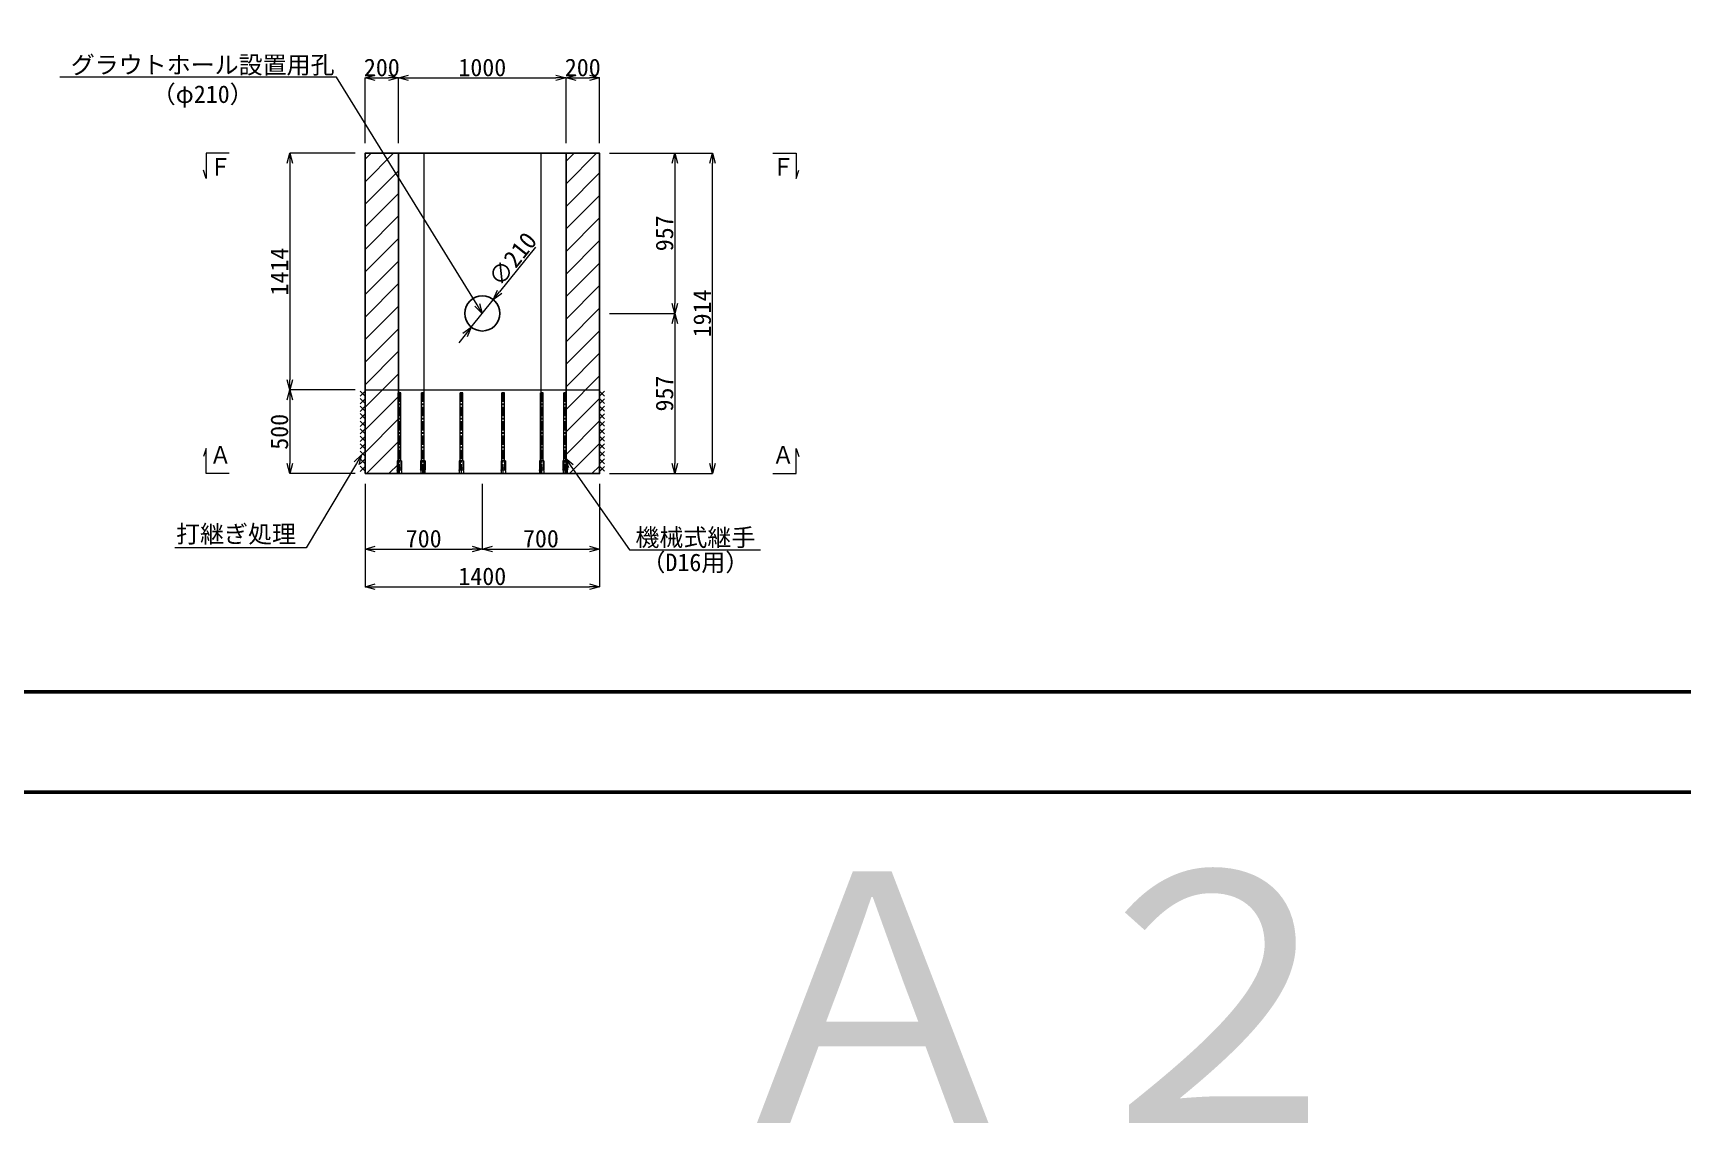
# Model space of a CAD drawing. Header units: millimetres. Extents: x 0 to 126150, y -2000 to 17820.
# Drawn here: x 31797 to 41645, y -1975 to 4535 of the extents above; entities that cross this region are included whole.
import ezdxf
from ezdxf import colors
from ezdxf.entities.mleader import LeaderData, LeaderLine
from ezdxf.enums import TextEntityAlignment as Align
from ezdxf.math import Vec2, Vec3

# ---------------------------------------------------------------- set-up
doc = ezdxf.new("R2010")
doc.units = ezdxf.units.MM
doc.header["$LTSCALE"] = 30
doc.linetypes.add('CENTER2', pattern=[28.575, 19.05, -3.175, 3.175, -3.175])
doc.linetypes.add('HIDDEN2', pattern=[4.7625, 3.175, -1.5875])
for name, color, linetype, lineweight in [('0その他', 7, 'Continuous', 13), ('0中心線', 7, 'CENTER2', 5), ('0寸法', 7, 'Continuous', 5), ('0文字', 41, 'Continuous', 5), ('1Pca-BOX', 3, 'Continuous', 25), ('1グラウトホール', 1, 'HIDDEN2', 25), ('1打継ぎ処理', 8, 'Continuous', 9), ('3機械式継手', 220, 'Continuous', 13), ('D-TTL', 2, 'Continuous', 50)]:
    doc.layers.add(name, color=color, linetype=linetype, lineweight=lineweight)
doc.layers.add('D-WORK作業ﾚｲﾔ', color=9, linetype='Continuous', lineweight=5, plot=False)
doc.styles.get("Standard").update_dxf_attribs({"font": 'MS Gothic.ttf'})
doc.styles.add('寸法文字', font='MS Gothic.ttf')
doc.dimstyles.new('1／30', dxfattribs={"dimscale": 30, "dimtxt": 3.5, "dimasz": 2, "dimexe": 0, "dimexo": 2, "dimgap": 0.3, "dimtad": 1, "dimdec": 0, "dimzin": 1, "dimdsep": 46, "dimtxsty": '寸法文字', "dimblk": 'OPEN30', "dimcen": 2.5, "dimclrd": 256, "dimclre": 256, "dimclrt": 256, "dimadec": 0, "dimazin": 0, "dimtfac": 1, "dimtdec": 0, "dimtmove": 0, "dimatfit": 3, "dimldrblk": 'OPEN30', "dimfxl": 1, "dimlwd": -1, "dimlwe": -1, "dimarcsym": 0})

# ---------------------------------------------------------------- blocks, each defined once
blk = doc.blocks.new('_Open30')
at = {"color": 0, "linetype": 'ByBlock', "lineweight": -2}
for p, q in [((-1, 0.27), (0, 0)), ((0, 0), (-1, -0.27)), ((0, 0), (-1, 0))]:
    blk.add_line(p, q, dxfattribs=at)
blk = doc.blocks.new('*D234')
at = {"layer": '0寸法', "transparency": 16777216}
for p, q in [((35240.1, 3817.3), (35855.1, 3817.3)), ((35855.1, 1963.3), (35855.1, 3757.3)), ((35240.1, 1903.3), (35855.1, 1903.3))]:
    blk.add_line(p, q, dxfattribs=at)
at = {"layer": 'Defpoints', "color": 0, "transparency": 16777216}
for p in [(35180.1, 3817.3), (35855.1, 3817.3), (35180.1, 1903.3)]:
    blk.add_point(p, dxfattribs=at)
at = {"layer": '0寸法', "transparency": 16777216, "xscale": 60, "yscale": 60, "zscale": 60}
for p, rotation in [((35855.1, 3817.3), 90), ((35855.1, 1903.3), 270)]:
    blk.add_blockref('_Open30', p, dxfattribs=dict(at, rotation=rotation))
at = {"layer": '0寸法', "transparency": 16777216, "insert": (35793.6, 2860.3), "char_height": 105, "attachment_point": 5, "rotation": 90, "style": '寸法文字'}
blk.add_mtext('1914', dxfattribs=at)
blk = doc.blocks.new('*D235')
at = {"layer": '0寸法', "transparency": 16777216}
for p, q in [((33780.1, 3877.3), (33780.1, 4267.3)), ((33840.1, 4267.3), (33920.1, 4267.3)), ((33980.1, 3877.3), (33980.1, 4267.3))]:
    blk.add_line(p, q, dxfattribs=at)
at = {"layer": 'Defpoints', "color": 0, "transparency": 16777216}
for p in [(33980.1, 4267.3), (33780.1, 3817.3), (33980.1, 3817.3)]:
    blk.add_point(p, dxfattribs=at)
at = {"layer": '0寸法', "transparency": 16777216, "xscale": 60, "yscale": 60, "zscale": 60, "rotation": 180}
blk.add_blockref('_Open30', (33780.1, 4267.3), dxfattribs=at)
at = {"layer": '0寸法', "transparency": 16777216, "xscale": 60, "yscale": 60, "zscale": 60}
blk.add_blockref('_Open30', (33980.1, 4267.3), dxfattribs=at)
at = {"layer": '0寸法', "transparency": 16777216, "insert": (33880.1, 4328.8), "char_height": 105, "attachment_point": 5, "style": '寸法文字'}
blk.add_mtext('200', dxfattribs=at)
blk = doc.blocks.new('*D236')
at = {"layer": '0寸法', "transparency": 16777216}
for p, q in [((33980.1, 3877.3), (33980.1, 4267.3)), ((34040.1, 4267.3), (34920.1, 4267.3)), ((34980.1, 3877.3), (34980.1, 4267.3))]:
    blk.add_line(p, q, dxfattribs=at)
at = {"layer": 'Defpoints', "color": 0, "transparency": 16777216}
for p in [(34980.1, 4267.3), (33980.1, 3817.3), (34980.1, 3817.3)]:
    blk.add_point(p, dxfattribs=at)
at = {"layer": '0寸法', "transparency": 16777216, "xscale": 60, "yscale": 60, "zscale": 60, "rotation": 180}
blk.add_blockref('_Open30', (33980.1, 4267.3), dxfattribs=at)
at = {"layer": '0寸法', "transparency": 16777216, "xscale": 60, "yscale": 60, "zscale": 60}
blk.add_blockref('_Open30', (34980.1, 4267.3), dxfattribs=at)
at = {"layer": '0寸法', "transparency": 16777216, "insert": (34480.1, 4328.8), "char_height": 105, "attachment_point": 5, "style": '寸法文字'}
blk.add_mtext('1000', dxfattribs=at)
blk = doc.blocks.new('*D237')
at = {"layer": '0寸法', "transparency": 16777216}
for p, q in [((34980.1, 3877.3), (34980.1, 4267.3)), ((35040.1, 4267.3), (35120.1, 4267.3)), ((35180.1, 3877.3), (35180.1, 4267.3))]:
    blk.add_line(p, q, dxfattribs=at)
at = {"layer": 'Defpoints', "color": 0, "transparency": 16777216}
for p in [(35180.1, 4267.3), (34980.1, 3817.3), (35180.1, 3817.3)]:
    blk.add_point(p, dxfattribs=at)
at = {"layer": '0寸法', "transparency": 16777216, "xscale": 60, "yscale": 60, "zscale": 60, "rotation": 180}
blk.add_blockref('_Open30', (34980.1, 4267.3), dxfattribs=at)
at = {"layer": '0寸法', "transparency": 16777216, "xscale": 60, "yscale": 60, "zscale": 60}
blk.add_blockref('_Open30', (35180.1, 4267.3), dxfattribs=at)
at = {"layer": '0寸法', "transparency": 16777216, "insert": (35080.1, 4328.8), "char_height": 105, "attachment_point": 5, "style": '寸法文字'}
blk.add_mtext('200', dxfattribs=at)
blk = doc.blocks.new('*D298')
at = {"layer": '0寸法', "transparency": 16777216}
for p, q in [((33720.1, 3817.3), (33330.1, 3817.3)), ((33330.1, 3757.3), (33330.1, 2463.3)), ((33720.1, 2403.3), (33330.1, 2403.3))]:
    blk.add_line(p, q, dxfattribs=at)
at = {"layer": 'Defpoints', "color": 0, "transparency": 16777216}
for p in [(33780.1, 3817.3), (33330.1, 2403.3), (33780.1, 2403.3)]:
    blk.add_point(p, dxfattribs=at)
at = {"layer": '0寸法', "transparency": 16777216, "xscale": 60, "yscale": 60, "zscale": 60}
for p, rotation in [((33330.1, 3817.3), 90), ((33330.1, 2403.3), 270)]:
    blk.add_blockref('_Open30', p, dxfattribs=dict(at, rotation=rotation))
at = {"layer": '0寸法', "transparency": 16777216, "insert": (33268.6, 3110.3), "char_height": 105, "attachment_point": 5, "rotation": 90, "style": '寸法文字'}
blk.add_mtext('1414', dxfattribs=at)
blk = doc.blocks.new('*D299')
at = {"layer": '0寸法', "transparency": 16777216}
for p, q in [((33720.1, 2403.3), (33330.1, 2403.3)), ((33330.1, 2343.3), (33330.1, 1963.3)), ((33720.1, 1903.3), (33330.1, 1903.3))]:
    blk.add_line(p, q, dxfattribs=at)
at = {"layer": 'Defpoints', "color": 0, "transparency": 16777216}
for p in [(33780.1, 2403.3), (33330.1, 1903.3), (33780.1, 1903.3)]:
    blk.add_point(p, dxfattribs=at)
at = {"layer": '0寸法', "transparency": 16777216, "xscale": 60, "yscale": 60, "zscale": 60}
for p, rotation in [((33330.1, 2403.3), 90), ((33330.1, 1903.3), 270)]:
    blk.add_blockref('_Open30', p, dxfattribs=dict(at, rotation=rotation))
at = {"layer": '0寸法', "transparency": 16777216, "insert": (33268.6, 2153.3), "char_height": 105, "attachment_point": 5, "rotation": 90, "style": '寸法文字'}
blk.add_mtext('500', dxfattribs=at)
blk = doc.blocks.new('*D315')
at = {"layer": '0寸法', "transparency": 16777216}
for p, q in [((33780.1, 1843.3), (33780.1, 1228.3)), ((35180.1, 1843.3), (35180.1, 1228.3)), ((33840.1, 1228.3), (35120.1, 1228.3))]:
    blk.add_line(p, q, dxfattribs=at)
at = {"layer": 'Defpoints', "color": 0, "transparency": 16777216}
for p in [(33780.1, 1903.3), (35180.1, 1903.3), (35180.1, 1228.3)]:
    blk.add_point(p, dxfattribs=at)
at = {"layer": '0寸法', "transparency": 16777216, "xscale": 60, "yscale": 60, "zscale": 60, "rotation": 180}
blk.add_blockref('_Open30', (33780.1, 1228.3), dxfattribs=at)
at = {"layer": '0寸法', "transparency": 16777216, "xscale": 60, "yscale": 60, "zscale": 60}
blk.add_blockref('_Open30', (35180.1, 1228.3), dxfattribs=at)
at = {"layer": '0寸法', "transparency": 16777216, "insert": (34480.1, 1289.8), "char_height": 105, "attachment_point": 5, "style": '寸法文字'}
blk.add_mtext('1400', dxfattribs=at)
blk = doc.blocks.new('*D314')
at = {"layer": '0寸法', "transparency": 16777216}
for p, q in [((33780.1, 1843.3), (33780.1, 1453.3)), ((34480.1, 1843.3), (34480.1, 1453.3)), ((33840.1, 1453.3), (34420.1, 1453.3))]:
    blk.add_line(p, q, dxfattribs=at)
at = {"layer": 'Defpoints', "color": 0, "transparency": 16777216}
for p in [(33780.1, 1903.3), (34480.1, 1903.3), (34480.1, 1453.3)]:
    blk.add_point(p, dxfattribs=at)
at = {"layer": '0寸法', "transparency": 16777216, "xscale": 60, "yscale": 60, "zscale": 60, "rotation": 180}
blk.add_blockref('_Open30', (33780.1, 1453.3), dxfattribs=at)
at = {"layer": '0寸法', "transparency": 16777216, "xscale": 60, "yscale": 60, "zscale": 60}
blk.add_blockref('_Open30', (34480.1, 1453.3), dxfattribs=at)
at = {"layer": '0寸法', "transparency": 16777216, "insert": (34130.1, 1514.8), "char_height": 105, "attachment_point": 5, "style": '寸法文字'}
blk.add_mtext('700', dxfattribs=at)
blk = doc.blocks.new('*D312')
at = {"layer": '0寸法', "transparency": 16777216}
for p, q in [((34480.1, 1843.3), (34480.1, 1453.3)), ((35180.1, 1843.3), (35180.1, 1453.3)), ((34540.1, 1453.3), (35120.1, 1453.3))]:
    blk.add_line(p, q, dxfattribs=at)
at = {"layer": 'Defpoints', "color": 0, "transparency": 16777216}
for p in [(34480.1, 1903.3), (35180.1, 1903.3), (35180.1, 1453.3)]:
    blk.add_point(p, dxfattribs=at)
at = {"layer": '0寸法', "transparency": 16777216, "xscale": 60, "yscale": 60, "zscale": 60, "rotation": 180}
blk.add_blockref('_Open30', (34480.1, 1453.3), dxfattribs=at)
at = {"layer": '0寸法', "transparency": 16777216, "xscale": 60, "yscale": 60, "zscale": 60}
blk.add_blockref('_Open30', (35180.1, 1453.3), dxfattribs=at)
at = {"layer": '0寸法', "transparency": 16777216, "insert": (34830.1, 1514.8), "char_height": 105, "attachment_point": 5, "style": '寸法文字'}
blk.add_mtext('700', dxfattribs=at)
blk = doc.blocks.new('*D313')
at = {"layer": '0寸法', "transparency": 16777216}
for p, q in [((34797.9, 3256.5), (34583.3, 2989)), ((34414.4, 2778.4), (34545.8, 2942.2)), ((34376.8, 2731.6), (34339.3, 2684.8))]:
    blk.add_line(p, q, dxfattribs=at)
at = {"layer": 'Defpoints', "color": 0, "transparency": 16777216}
for p in [(34545.8, 2942.2), (34414.4, 2778.4)]:
    blk.add_point(p, dxfattribs=at)
at = {"layer": '0寸法', "transparency": 16777216, "xscale": 60, "yscale": 60, "zscale": 60}
for p, rotation in [((34545.8, 2942.2), 231.2640812824542), ((34414.4, 2778.4), 51.26408128245424)]:
    blk.add_blockref('_Open30', p, dxfattribs=dict(at, rotation=rotation))
at = {"layer": '0寸法', "transparency": 16777216, "insert": (34661.4, 3184.7), "char_height": 105, "attachment_point": 5, "rotation": 51.26408, "style": '寸法文字'}
blk.add_mtext('∅210', dxfattribs=at)
blk = doc.blocks.new('*D440')
at = {"layer": '0寸法', "transparency": 16777216}
for p, q in [((35240.1, 3817.3), (35630.1, 3817.3)), ((35630.1, 3757.3), (35630.1, 2920.3)), ((35240.1, 2860.3), (35630.1, 2860.3))]:
    blk.add_line(p, q, dxfattribs=at)
at = {"layer": 'Defpoints', "color": 0, "transparency": 16777216}
for p in [(35180.1, 3817.3), (35180.1, 2860.3), (35630.1, 2860.3)]:
    blk.add_point(p, dxfattribs=at)
at = {"layer": '0寸法', "transparency": 16777216, "xscale": 60, "yscale": 60, "zscale": 60}
for p, rotation in [((35630.1, 3817.3), 90), ((35630.1, 2860.3), 270)]:
    blk.add_blockref('_Open30', p, dxfattribs=dict(at, rotation=rotation))
at = {"layer": '0寸法', "transparency": 16777216, "insert": (35568.6, 3338.8), "char_height": 105, "attachment_point": 5, "rotation": 90, "style": '寸法文字'}
blk.add_mtext('957', dxfattribs=at)
blk = doc.blocks.new('*D441')
at = {"layer": '0寸法', "transparency": 16777216}
for p, q in [((35240.1, 2860.3), (35630.1, 2860.3)), ((35630.1, 2800.3), (35630.1, 1963.3)), ((35240.1, 1903.3), (35630.1, 1903.3))]:
    blk.add_line(p, q, dxfattribs=at)
at = {"layer": 'Defpoints', "color": 0, "transparency": 16777216}
for p in [(35180.1, 2860.3), (35180.1, 1903.3), (35630.1, 1903.3)]:
    blk.add_point(p, dxfattribs=at)
at = {"layer": '0寸法', "transparency": 16777216, "xscale": 60, "yscale": 60, "zscale": 60}
for p, rotation in [((35630.1, 2860.3), 90), ((35630.1, 1903.3), 270)]:
    blk.add_blockref('_Open30', p, dxfattribs=dict(at, rotation=rotation))
at = {"layer": '0寸法', "transparency": 16777216, "insert": (35568.6, 2381.8), "char_height": 105, "attachment_point": 5, "rotation": 90, "style": '寸法文字'}
blk.add_mtext('957', dxfattribs=at)

msp = doc.modelspace()

# ---------------------------------------------------------------- hatches: boundary and pattern name
at = {"layer": '0その他'}
h = msp.add_hatch(dxfattribs=at)
h.set_pattern_fill('ANSI31', color=256, scale=30)
h.set_pattern_definition([(45, (-25230, 0), (-67.35192, 67.35192), [])])
h.paths.add_polyline_path([(33780.1, 1903.3), (33980.1, 1903.3), (33980.1, 3817.3), (33780.1, 3817.3)])
h.paths.add_polyline_path([(35180.1, 3817.3), (34980.1, 3817.3), (34980.1, 1903.3), (35180.1, 1903.3)])
at = {"layer": '1打継ぎ処理'}
h = msp.add_hatch(dxfattribs=at)
h.set_pattern_fill('ANSI37', color=256, scale=10, angle=90)
h.set_pattern_definition([(135, (43150.006, -12032.43), (-22.45064, -22.45064), []), (225, (43150.006, -12032.43), (22.45064, -22.45064), [])])
h.paths.add_polyline_path([(33750.1, 1903.3), (33750.1, 2403.3), (33780.1, 2403.3), (33780.1, 1903.3)])
h = msp.add_hatch(dxfattribs=at)
h.set_pattern_fill('ANSI37', color=256, scale=10, angle=90)
h.set_pattern_definition([(135, (44580.006, -12032.43), (-22.45064, -22.45064), []), (225, (44580.006, -12032.43), (22.45064, -22.45064), [])])
h.paths.add_polyline_path([(35180.1, 1903.3), (35180.1, 2403.3), (35210.1, 2403.3), (35210.1, 1903.3)])

# ---------------------------------------------------------------- linework, layer by layer
at = {"layer": '0中心線', "ltscale": 0.1}
for p, q in [((33985.1, 1903.3), (33985.1, 2385.3)), ((34125.1, 1903.3), (34125.1, 2385.3)), ((34355.1, 1903.3), (34355.1, 2385.3)), ((34605.1, 1903.3), (34605.1, 2385.3)), ((34835.1, 1903.3), (34835.1, 2385.3)), ((34975.1, 1903.3), (34975.1, 2385.3))]:
    msp.add_line(p, q, dxfattribs=at)
at = {"layer": '0文字'}
for points in [[(32969.2, 3817.3), (32830.1, 3817.3), (32830.1, 3666.7), (32815.4, 3715.2)], [(36216, 3817.3), (36355.1, 3817.3), (36355.1, 3666.7), (36369.7, 3715.2)], [(32969.2, 1903.3), (32830.1, 1903.3), (32830.1, 2053.9), (32815.4, 2005.4)], [(36216, 1903.3), (36355.1, 1903.3), (36355.1, 2053.9), (36369.7, 2005.4)]]:
    msp.add_lwpolyline(points, dxfattribs=at)
at = {"layer": '1Pca-BOX'}
for p, q in [((33980.1, 3817.3), (33980.1, 1903.3)), ((34980.1, 3817.3), (34980.1, 1903.3))]:
    msp.add_line(p, q, dxfattribs=at)
at = {"layer": '1Pca-BOX', "lineweight": 9}
for p, q in [((34130.1, 3817.3), (34130.1, 1903.3)), ((34830.1, 3817.3), (34830.1, 1903.3))]:
    msp.add_line(p, q, dxfattribs=at)
at = {"layer": '1Pca-BOX'}
msp.add_lwpolyline([(33780.1, 1903.3), (35180.1, 1903.3), (35180.1, 3817.3), (33780.1, 3817.3)], close=True, dxfattribs=at)
at = {"layer": '1グラウトホール', "linetype": 'ByBlock'}
msp.add_circle((34480.1, 2860.3), 105, dxfattribs=at)
at = {"layer": '3機械式継手'}
for p, q in [((33977.1, 1980.3), (33977.1, 2385.3)), ((33993.1, 2385.3), (33977.1, 2385.3)), ((33993.1, 1980.3), (33993.1, 2385.3)), ((34117.1, 1980.3), (34117.1, 2385.3)), ((34133.1, 2385.3), (34117.1, 2385.3)), ((34133.1, 1980.3), (34133.1, 2385.3)), ((34347.1, 1980.3), (34347.1, 2385.3)), ((34363.1, 2385.3), (34347.1, 2385.3)), ((34363.1, 1980.3), (34363.1, 2385.3)), ((34597.1, 1980.3), (34597.1, 2385.3)), ((34613.1, 2385.3), (34597.1, 2385.3)), ((34613.1, 1980.3), (34613.1, 2385.3)), ((34827.1, 1980.3), (34827.1, 2385.3)), ((34843.1, 2385.3), (34827.1, 2385.3)), ((34843.1, 1980.3), (34843.1, 2385.3)), ((34967.1, 1980.3), (34967.1, 2385.3)), ((34983.1, 2385.3), (34967.1, 2385.3)), ((34983.1, 1980.3), (34983.1, 2385.3)), ((33998.3, 1980.3), (33971.8, 1980.3)), ((33971.8, 1980.3), (33971.8, 1925.3)), ((33998.3, 1980.3), (33998.3, 1925.3)), ((34138.3, 1980.3), (34111.8, 1980.3)), ((34111.8, 1980.3), (34111.8, 1925.3)), ((34138.3, 1980.3), (34138.3, 1925.3)), ((34368.3, 1980.3), (34341.8, 1980.3)), ((34341.8, 1980.3), (34341.8, 1925.3)), ((34368.3, 1980.3), (34368.3, 1925.3)), ((34618.3, 1980.3), (34591.8, 1980.3)), ((34591.8, 1980.3), (34591.8, 1925.3)), ((34618.3, 1980.3), (34618.3, 1925.3)), ((34848.3, 1980.3), (34821.8, 1980.3)), ((34821.8, 1980.3), (34821.8, 1925.3)), ((34848.3, 1980.3), (34848.3, 1925.3)), ((34988.3, 1980.3), (34961.8, 1980.3)), ((34961.8, 1980.3), (34961.8, 1925.3)), ((34988.3, 1980.3), (34988.3, 1925.3)), ((33972.3, 1921.3), (33971.8, 1925.3)), ((33972.3, 1921.3), (33972.3, 1903.3)), ((33972.3, 1903.3), (33997.8, 1903.3)), ((33972.3, 1903.3), (33997.8, 1903.3)), ((33997.8, 1921.3), (33998.3, 1925.3)), ((33997.8, 1921.3), (33997.8, 1903.3)), ((34112.3, 1921.3), (34111.8, 1925.3)), ((34112.3, 1921.3), (34112.3, 1903.3)), ((34112.3, 1903.3), (34137.8, 1903.3)), ((34112.3, 1903.3), (34137.8, 1903.3)), ((34137.8, 1921.3), (34138.3, 1925.3)), ((34137.8, 1921.3), (34137.8, 1903.3)), ((34342.3, 1921.3), (34341.8, 1925.3)), ((34342.3, 1921.3), (34342.3, 1903.3)), ((34342.3, 1903.3), (34367.8, 1903.3)), ((34342.3, 1903.3), (34367.8, 1903.3)), ((34367.8, 1921.3), (34368.3, 1925.3)), ((34367.8, 1921.3), (34367.8, 1903.3)), ((34592.3, 1921.3), (34591.8, 1925.3)), ((34592.3, 1921.3), (34592.3, 1903.3)), ((34592.3, 1903.3), (34617.8, 1903.3)), ((34592.3, 1903.3), (34617.8, 1903.3)), ((34617.8, 1921.3), (34618.3, 1925.3)), ((34617.8, 1921.3), (34617.8, 1903.3)), ((34822.3, 1921.3), (34821.8, 1925.3)), ((34822.3, 1921.3), (34822.3, 1903.3)), ((34822.3, 1903.3), (34847.8, 1903.3)), ((34822.3, 1903.3), (34847.8, 1903.3)), ((34847.8, 1921.3), (34848.3, 1925.3)), ((34847.8, 1921.3), (34847.8, 1903.3)), ((34962.3, 1921.3), (34961.8, 1925.3)), ((34962.3, 1921.3), (34962.3, 1903.3)), ((34962.3, 1903.3), (34987.8, 1903.3)), ((34962.3, 1903.3), (34987.8, 1903.3)), ((34987.8, 1921.3), (34988.3, 1925.3)), ((34987.8, 1921.3), (34987.8, 1903.3))]:
    msp.add_line(p, q, dxfattribs=at)
at = {"layer": '3機械式継手', "linetype": 'HIDDEN2', "ltscale": 0.6}
for p, q in [((33977.1, 1980.3), (33977.1, 1903.3)), ((33993.1, 1980.3), (33993.1, 1903.3)), ((34117.1, 1980.3), (34117.1, 1903.3)), ((34133.1, 1980.3), (34133.1, 1903.3)), ((34347.1, 1980.3), (34347.1, 1903.3)), ((34363.1, 1980.3), (34363.1, 1903.3)), ((34597.1, 1980.3), (34597.1, 1903.3)), ((34613.1, 1980.3), (34613.1, 1903.3)), ((34827.1, 1980.3), (34827.1, 1903.3)), ((34843.1, 1980.3), (34843.1, 1903.3)), ((34967.1, 1980.3), (34967.1, 1903.3)), ((34983.1, 1980.3), (34983.1, 1903.3)), ((33993.1, 1935.3), (33977.1, 1935.3)), ((33993.1, 1924.3), (33977.1, 1924.3)), ((34133.1, 1935.3), (34117.1, 1935.3)), ((34133.1, 1924.3), (34117.1, 1924.3)), ((34363.1, 1935.3), (34347.1, 1935.3)), ((34363.1, 1924.3), (34347.1, 1924.3)), ((34613.1, 1935.3), (34597.1, 1935.3)), ((34613.1, 1924.3), (34597.1, 1924.3)), ((34843.1, 1935.3), (34827.1, 1935.3)), ((34843.1, 1924.3), (34827.1, 1924.3)), ((34983.1, 1935.3), (34967.1, 1935.3)), ((34983.1, 1924.3), (34967.1, 1924.3))]:
    msp.add_line(p, q, dxfattribs=at)
at = {"layer": 'D-TTL'}
for points in [[(25230, 0), (50460, 0), (50460, 17820), (25230, 17820)], [(25830, 600), (49860, 600), (49860, 17220), (25830, 17220)]]:
    msp.add_lwpolyline(points, close=True, dxfattribs=at)
at = {"layer": 'D-WORK作業ﾚｲﾔ'}
msp.add_line((33780.1, 2403.3), (35180.1, 2403.3), dxfattribs=at)

# ---------------------------------------------------------------- texts
msp.add_text('Ａ２', height=1500).set_placement((37845, -2425.2), align=Align.BOTTOM_CENTER)
at = {"layer": '0文字', "width": 0.9}
for s, p in [('Ｆ', (32851.8, 3683.8)), ('Ｆ', (36212.4, 3683.8)), ('Ａ', (32851.8, 1963.3)), ('Ａ', (36212.4, 1963.3))]:
    msp.add_text(s, height=105, dxfattribs=at).set_placement(p)

# ---------------------------------------------------------------- dimensions: what is measured, and where the dimension line sits
at = {"layer": '0寸法'}
for base, p1, p2, picture, middle in [((33980.1, 4267.3), (33780.1, 3817.3), (33980.1, 3817.3), '*D235', (33880.1, 4267.3)), ((35180.1, 4267.3), (34980.1, 3817.3), (35180.1, 3817.3), '*D237', (35080.1, 4267.3))]:
    dim = msp.add_linear_dim(base=base, p1=p1, p2=p2, dimstyle='1／30', dxfattribs=at)
    dim.commit()
    dim.dimension.update_dxf_attribs({"geometry": picture, "text_midpoint": middle, "dimtype": 160})
for base, p1, p2, picture, middle in [((34980.1, 4267.3), (33980.1, 3817.3), (34980.1, 3817.3), '*D236', (34480.1, 4328.8)), ((35180.1, 1228.3), (33780.1, 1903.3), (35180.1, 1903.3), '*D315', (34480.1, 1289.8)), ((34480.1, 1453.3), (33780.1, 1903.3), (34480.1, 1903.3), '*D314', (34130.1, 1514.8)), ((35180.1, 1453.3), (34480.1, 1903.3), (35180.1, 1903.3), '*D312', (34830.1, 1514.8))]:
    dim = msp.add_linear_dim(base=base, p1=p1, p2=p2, dimstyle='1／30', dxfattribs=at)
    dim.commit()
    dim.dimension.update_dxf_attribs({"geometry": picture, "text_midpoint": middle})
for base, p1, p2, picture, middle in [((33330.1, 2403.3), (33780.1, 3817.3), (33780.1, 2403.3), '*D298', (33268.6, 3110.3)), ((35855.1, 3817.3), (35180.1, 1903.3), (35180.1, 3817.3), '*D234', (35793.6, 2860.3)), ((35630.1, 2860.3), (35180.1, 3817.3), (35180.1, 2860.3), '*D440', (35568.6, 3338.8)), ((35630.1, 1903.3), (35180.1, 2860.3), (35180.1, 1903.3), '*D441', (35568.6, 2381.8)), ((33330.1, 1903.3), (33780.1, 2403.3), (33780.1, 1903.3), '*D299', (33268.6, 2153.3))]:
    dim = msp.add_linear_dim(base=base, p1=p1, p2=p2, angle=90, dimstyle='1／30', dxfattribs=at)
    dim.commit()
    dim.dimension.update_dxf_attribs({"geometry": picture, "text_midpoint": middle})
dim = msp.add_diameter_dim_2p(p1=(34414.4, 2778.4), p2=(34545.8, 2942.2), dimstyle='1／30', dxfattribs=at)
dim.commit()
dim.dimension.update_dxf_attribs({"geometry": '*D313', "text_midpoint": (34661.4, 3184.7)})

# ---------------------------------------------------------------- leaders
at = {"layer": '0文字'}
ml = msp.add_multileader_mtext('Standard', dxfattribs=at)
ml.set_content('グラウトホール設置用孔\\P（φ210）', color=256, style='寸法文字')
ml.set_leader_properties(color=256, linetype='ByLayer', lineweight=-1)
ml.set_arrow_properties(name='OPEN30')
ml.build(insert=Vec2(0, 0))
ml.multileader.update_dxf_attribs({"text_left_attachment_type": 6, "text_right_attachment_type": 6, "dogleg_length": 0, "arrow_head_size": 60, "scale": 30})
ctx = ml.context
ctx.base_point, ctx.scale, ctx.char_height, ctx.arrow_head_size, ctx.landing_gap_size, ctx.plane_origin = Vec3(32010.8, 4271.5), 30, 105, 60, 60, Vec3(31697.6, 6144.1)
ctx.left_attachment, ctx.right_attachment, ctx.text_align_type = 6, 6, 1
notes = []
notes.append((ctx, [(1, (1, 1, 0), (33609.3, 4271.5), (-1, 0), 0, [(0, [(34480.1, 2860.3)], 0, [])])]))
ctx.mtext.insert, ctx.mtext.alignment, ctx.mtext.flow_direction = Vec3(32810, 4397.5), 2, 5
ml = msp.add_multileader_mtext('Standard', dxfattribs=at)
ml.set_content('打継ぎ処理', color=256, style='寸法文字')
ml.set_leader_properties(color=256, linetype='ByLayer', lineweight=-1)
ml.set_arrow_properties(name='OPEN30')
ml.build(insert=Vec2(0, 0))
ml.multileader.update_dxf_attribs({"text_left_attachment_type": 6, "text_right_attachment_type": 5, "dogleg_length": 0, "arrow_head_size": 60, "scale": 30})
ctx = ml.context
ctx.base_point, ctx.scale, ctx.char_height, ctx.arrow_head_size, ctx.landing_gap_size, ctx.plane_origin = Vec3(32639.6, 1469.3), 30, 105, 60, 60, Vec3(34160.3, 536.9)
ctx.left_attachment, ctx.right_attachment, ctx.text_align_type = 6, 5, 2
notes.append((ctx, [(1, (1, 1, 0), (33427.5, 1459.7), (-1, 0), 0, [(1, [(33758.9, 2016.5)], 0, [])])]))
ctx.mtext.insert, ctx.mtext.alignment, ctx.mtext.flow_direction = Vec3(33367.5, 1595.3), 3, 5
ml = msp.add_multileader_mtext('Standard', dxfattribs=at)
ml.set_content('機械式継手\\P（D16用）', color=256, style='寸法文字')
ml.set_leader_properties(color=256, linetype='ByLayer', lineweight=-1)
ml.set_arrow_properties(name='OPEN30')
ml.build(insert=Vec2(0, 0))
ml.multileader.update_dxf_attribs({"text_left_attachment_type": 6, "text_right_attachment_type": 5, "dogleg_length": 0, "arrow_head_size": 60, "scale": 30})
ctx = ml.context
ctx.base_point, ctx.scale, ctx.char_height, ctx.arrow_head_size, ctx.landing_gap_size, ctx.plane_origin = Vec3(35358.4, 1448.9), 30, 105, 60, 60, Vec3(35114.4, 1881.8)
ctx.left_attachment, ctx.right_attachment, ctx.text_align_type = 6, 5, 1
notes.append((ctx, [(0, (1, 1, 0), (35358.4, 1448.9), (1, 0), 0, [(0, [(34975.1, 1997.4)], 0, [])])]))
ctx.mtext.insert, ctx.mtext.alignment, ctx.mtext.line_spacing_factor, ctx.mtext.flow_direction = Vec3(35752.6, 1574.9), 2, 0.85, 5
for ctx, leaders in notes:
    for number, flags, end, landing, length, lines in leaders:
        leader = LeaderData()
        leader.index, (leader.has_last_leader_line, leader.has_dogleg_vector, leader.attachment_direction) = number, flags
        leader.last_leader_point, leader.dogleg_vector, leader.dogleg_length = Vec3(end), Vec3(landing), length
        for number, points, colour, breaks in lines:
            line = LeaderLine()
            line.index, line.vertices, line.color, line.breaks = number, Vec3.list(points), colors.encode_raw_color(colour), breaks
            leader.lines.append(line)
        ctx.leaders.append(leader)

doc.saveas('drawing.dxf')
